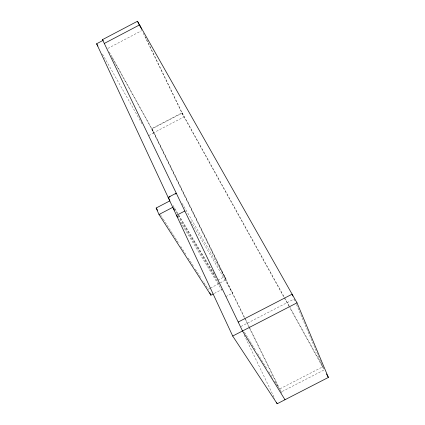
<?xml version="1.0" encoding="UTF-8"?>
<svg xmlns="http://www.w3.org/2000/svg" width="425" height="425" viewBox="0 0 425 425"><rect width="100%" height="100%" fill="white"/><g stroke="black" fill="none" stroke-linecap="round" stroke-linejoin="round"><path stroke-width="0.32" stroke-dasharray="2.12 1.59" d="M107.823 48.45L141.621 30.685M143.268 33.187L182.001 113.177L151.938 128.903L245.257 318.856M148.718 135.612L154.089 132.802L109.342 52.078M217.834 280.176L224.549 276.696M220.208 282.848L226.307 279.692L154.089 132.802M209.849 288.357L208.165 289.234L202.821 280.888M210.412 288.07L218.833 283.703M214.306 293.42L221.659 289.611M225.749 296.655L232.608 293.107L190.14 220.123M240.943 326.501L294.153 299.009M160.416 214.694L162.908 218.588M163.264 219.146L178.234 242.51M180.726 246.404L185.714 254.187M188.211 258.081L193.556 266.427M195.335 269.206L201.036 278.109M244.444 332.201L255.887 350.822M257.619 353.648L266.985 368.879M268.717 371.705L272.877 378.473M274.614 381.294L278.078 386.936M180.588 222.121L221.988 290.445M177.868 215.82L219.497 284.793M173.065 205.562L214.774 275.071M174.213 208.324L177.974 214.577M178.319 215.151L216.309 278.295M182.213 203.474L226.307 279.692M102.473 54.102L142.529 124.706M289.127 305.873L182.075 112.795L151.603 128.727L244.322 317.613M289.452 306.452L322.883 366.748L279.416 389.119L281.201 392.015L324.211 369.888L289.813 307.796M182.001 113.177L289.494 307.217M112.009 57.354L153.802 132.69L184.052 116.875L145.334 36.853M245.485 319.318L249.645 327.781M249.873 328.254L281.775 393.183M244.614 318.213L248.71 326.554M249.002 327.149L279.124 388.524M244.141 334.942L274.895 398.963M294.18 299.067L294.955 300.9M296.507 304.566L323.993 369.362"/><path stroke-width="0.64" d="M284.994 399.739L242.5 330.979L102.473 39.658L137.482 21.25L297.001 302.828L328.387 377.421L277.196 403.75L232.703 336.042L96.613 43.77L102.903 40.465M104.295 43.446L139.554 24.905L141.674 29.282M176.263 193.173L168.125 197.413L169.83 200.249M168.884 197.333L170.048 196.732M175.27 194.012L176.428 193.407M213.175 294.004L210.912 295.178L158.998 214.503L156.14 208.022L169.761 200.924M158.998 214.503L172.752 207.342L174.457 210.168M184.827 211.002L176.481 215.347L177.507 217.042M238.202 322.044L292.108 294.185L292.883 296.018M232.703 336.042L297.001 302.828M156.14 208.022L157.563 210.248M96.613 43.77L97.915 46.07M326.458 373.947L328.387 377.421M102.473 39.658L103.116 40.821M137.482 21.25L139.798 26.026M276.617 402.555L277.196 403.75M209.812 292.798L210.912 295.178"/></g></svg>
